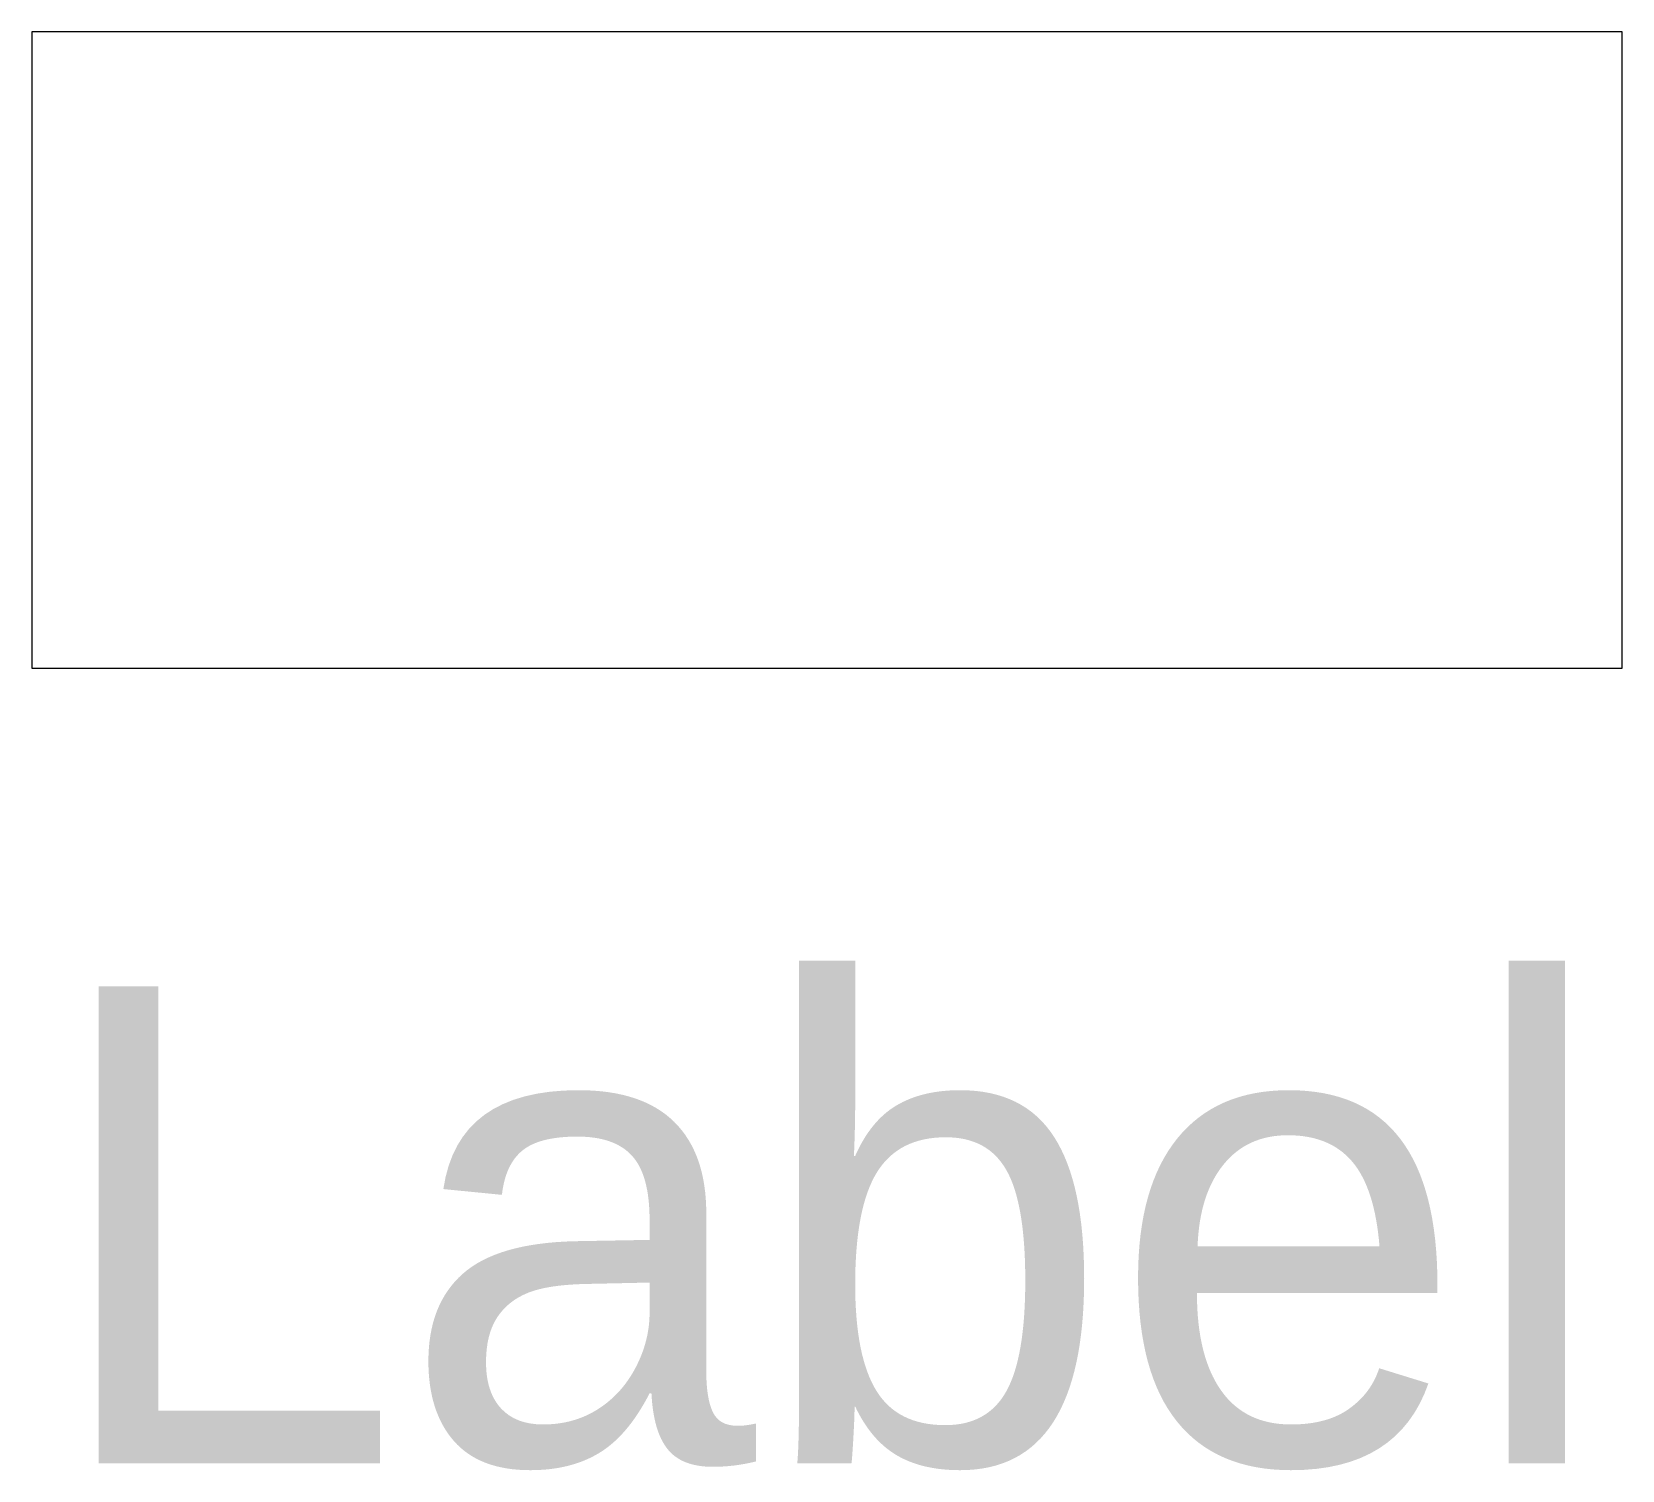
# Model space of a CAD drawing. Header units: millimetres. Extents: x -2.5 to 2.5, y -3.52 to 1.
import ezdxf
from ezdxf.enums import TextEntityAlignment as Align

# ---------------------------------------------------------------- set-up
doc = ezdxf.new("R2010")
doc.units = ezdxf.units.MM
doc.layers.add('Cut', color=5, linetype='CONTINUOUS', lineweight=5, true_color=0x0000ff)
doc.layers.add('Fill', color=7, linetype='CONTINUOUS', lineweight=20, true_color=0x000000)
doc.styles.add('textstyle0', font='')
doc.styles.get('textstyle0').set_extended_font_data('Ubuntu')

msp = doc.modelspace()

# ---------------------------------------------------------------- linework, layer by layer
at = {"layer": 'Cut'}
for p, q in [((2.5, 1), (-2.5, 1)), ((-2.5, 1), (-2.5, -1)), ((2.5, -1), (2.5, 1)), ((-2.5, -1), (2.5, -1))]:
    msp.add_line(p, q, dxfattribs=at)

# ---------------------------------------------------------------- texts
at = {"layer": 'Fill', "style": 'textstyle0'}
msp.add_text('Label', height=1.5, rotation=360, dxfattribs=at).set_placement((0, -2), align=Align.TOP_CENTER)

doc.saveas('drawing.dxf')
